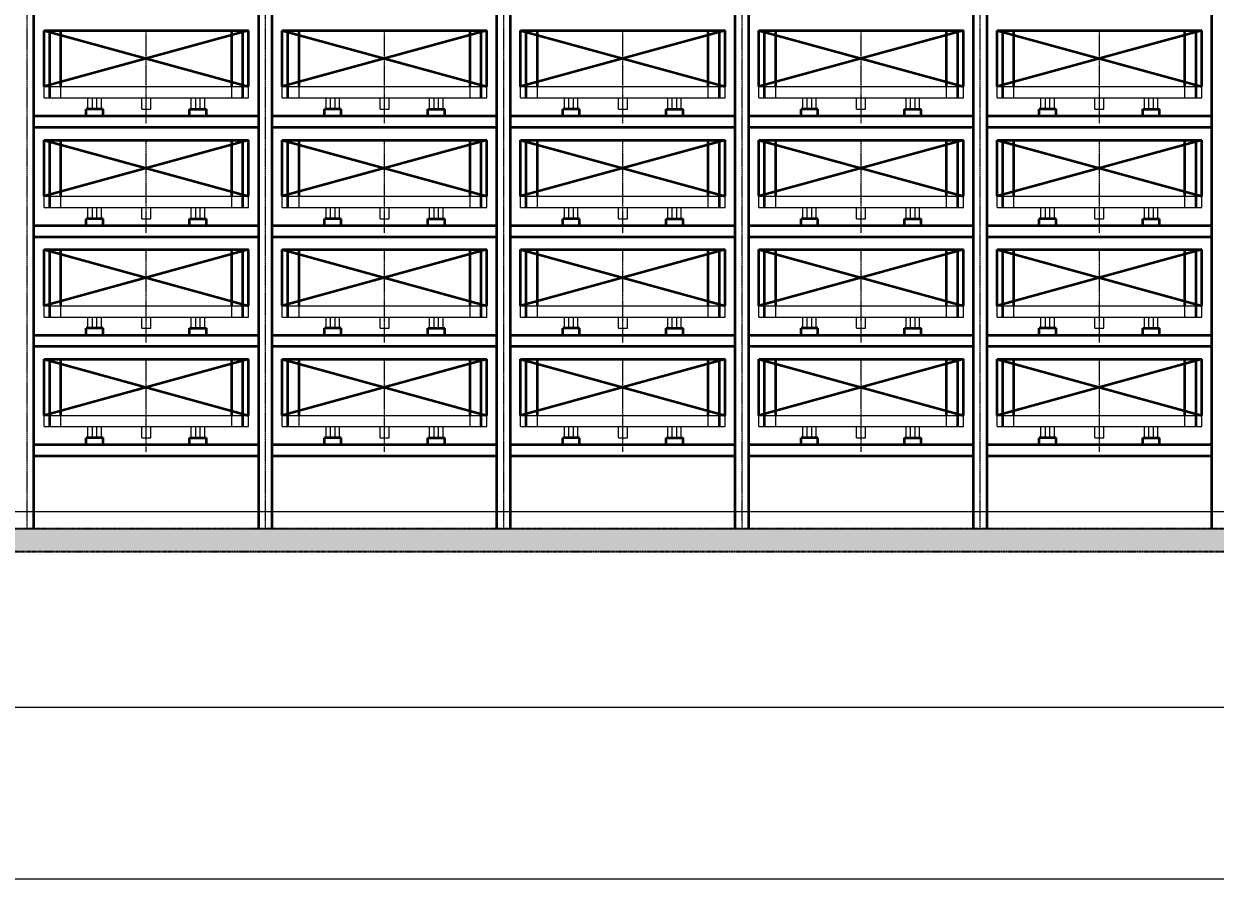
# Model space of a CAD drawing. Header units: millimetres. Extents: x -67280 to 67280, y -47520 to 47520.
# Drawn here: x 1152 to 11752, y 4323 to 12094 of the extents above; entities that cross this region are included whole.
import ezdxf

# ---------------------------------------------------------------- set-up
doc = ezdxf.new("R2010")
doc.units = ezdxf.units.MM
doc.linetypes.add('双点画线', pattern=[22, 12, -2, 2, -2, 2, -2])
doc.linetypes.add('点画线', pattern=[18, 12, -2, 2, -2])
doc.layers.get('0').update_dxf_attribs({"lineweight": 35})
for name, color, linetype, lineweight in [('7', 30, '双点画线', 18), ('ACADCAXA细实线层', 3, 'Continuous', 18), ('ACAD细实线', 2, 'Continuous', 18), ('EB0', 7, 'Continuous', 35), ('中心线层', 1, '点画线', 18), ('剖面线层', 6, 'Continuous', 18), ('尺寸线层', 4, 'Continuous', 18), ('细实线层', 3, 'Continuous', 18)]:
    doc.layers.add(name, color=color, linetype=linetype, lineweight=lineweight)
doc.styles.add('标准', font='', dxfattribs={"width": 0.667})
doc.styles.get('标准').set_extended_font_data('宋体')
doc.dimstyles.new('标准', dxfattribs={"dimscale": 160, "dimtxt": 2, "dimasz": 1, "dimexe": 1, "dimexo": 0, "dimgap": 1, "dimtad": 1, "dimdec": 1, "dimdsep": 46, "dimtxsty": '标准', "dimblk": '_CAXARROW', "dimcen": 0, "dimdle": 2, "dimaunit": 1, "dimadec": 0, "dimazin": 2, "dimtfac": 0.707107, "dimtdec": 3, "dimtmove": 0, "dimatfit": 3, "dimfxl": 0, "dimfrac": 2, "dimtolj": 1, "dimarcsym": 0})

# ---------------------------------------------------------------- blocks, each defined once
blk = doc.blocks.new('*X1422')
at = {"layer": '尺寸线层', "linetype": 'Continuous', "lineweight": 18}
for points in [[(-45548, 4483), (-45388, 4463), (-45388, 4503)], [(20352, 4483), (20192, 4463), (20192, 4503)]]:
    blk.add_hatch(color=0, dxfattribs=at).paths.add_polyline_path(points, flags=0)
at = {"layer": '尺寸线层', "color": 0}
for p, q in [((-45548, 7647), (-45548, 4323)), ((20352, 7647), (20352, 4323))]:
    blk.add_line(p, q, dxfattribs=at)
at = {"layer": '尺寸线层', "color": 0, "linetype": 'Continuous', "lineweight": 18}
blk.add_line((20352, 4483), (-45548, 4483), dxfattribs=at)
at = {"layer": '尺寸线层', "color": 0, "insert": (-12598, 4850), "char_height": 320, "width": 4468.48, "attachment_point": 5, "line_spacing_factor": 1.15057, "style": '标准'}
blk.add_mtext('\\T1.1;地轨总长=65900', dxfattribs=at)
blk = doc.blocks.new('_CAXARROW')
blk.add_hatch(color=0).paths.add_polyline_path([(0, 0), (-1, 0.125), (-1, -0.125)], flags=0)
blk = doc.blocks.new('*X1431')
at = {"layer": '尺寸线层', "linetype": 'Continuous', "lineweight": 18}
for points in [[(-43338, 6014), (-43178, 6034), (-43178, 5994)], [(18142, 6014), (17982, 6034), (17982, 5994)]]:
    blk.add_hatch(color=0, dxfattribs=at).paths.add_polyline_path(points, flags=0)
at = {"layer": '尺寸线层', "color": 0}
for p, q in [((-43338, 7600), (-43338, 5854)), ((18142, 7600), (18142, 5854))]:
    blk.add_line(p, q, dxfattribs=at)
at = {"layer": '尺寸线层', "color": 0, "linetype": 'Continuous', "lineweight": 18}
blk.add_line((-43338, 6014), (18142, 6014), dxfattribs=at)
at = {"layer": '尺寸线层', "color": 0, "insert": (-12598, 6334), "char_height": 320, "width": 4248.88, "attachment_point": 5, "line_spacing_factor": 1.15057, "style": '标准'}
blk.add_mtext('\\T1.1;2120x29=61480', dxfattribs=at)
blk = doc.blocks.new('*X1599')
at = {"layer": '剖面线层', "linetype": 'Continuous', "lineweight": 18}
h = blk.add_hatch(dxfattribs=at)
h.set_pattern_fill('AR-CONC', color=256, style=0)
h.set_pattern_definition([(50, (0, 0), (182.18467, -15.9391), [19.05, -209.55]), (355, (0, 0), (-35.2428, 191.05664), [15.24, -167.64]), (100.451, (15.18, -1.33), (146.9425, 175.1167), [16.19, -178.09]), (46.1842, (0, 50.8), (271.07904, -42.0423), [28.575, -314.325]), (96.6356, (22.6, 47.3), (237.4042, 247.4256), [24.285, -267.135]), (351.184, (0, 50.8), (237.4046, 247.4251), [22.86, -251.46]), (21, (25.4, 38.1), (151.61488, -102.26552), [19.05, -209.55]), (326, (25.4, 38.1), (61.80203, 184.18797), [15.24, -167.64]), (71.4514, (38.03, 29.58), (213.4165, 81.92286), [16.19, -178.09]), (37.5, (0, 0), (3.088603, 84.55504), [0, -165.608, 0, -170.18, 0, -168.275]), (7.5, (0, 0), (66.81966, 100.18057), [0, -97.028, 0, -161.798, 0, -64.135]), (-32.5, (-56.64, 0), (135.590595, -5.728744), [0, -63.5, 0, -198.12, 0, -262.89]), (-42.5, (-82.04, 0), (148.12918, 25.4265), [0, -82.55, 0, -131.572, 0, -186.69])])
h.paths.add_polyline_path([(-65900, -100), (-65900, -3), (-65900, 100), (0, 100), (0, -100)], flags=0)
at = {"layer": '7', "linetype": '双点画线', "lineweight": 25}
for p, q in [((0, 100), (-65900, 100)), ((-65900, -100), (0, -100))]:
    blk.add_line(p, q, dxfattribs=at)

msp = doc.modelspace()

# ---------------------------------------------------------------- linework, layer by layer
at = {"layer": 'ACADCAXA细实线层', "color": 2, "linetype": 'Continuous', "lineweight": 18}
for p, q in [((1332.031, 11534.786), (3152.031, 11534.786)), ((3452.031, 11534.786), (5272.031, 11534.786)), ((5572.031, 11534.786), (7392.031, 11534.786)), ((7692.031, 11534.786), (9512.031, 11534.786)), ((9812.031, 11534.786), (11632.031, 11534.786)), ((1332.031, 11434.786), (3152.031, 11434.786)), ((1722.031, 11334.786), (1722.031, 11434.786)), ((1802.031, 11334.786), (1802.031, 11434.786)), ((2202.031, 11334.786), (2202.031, 11434.786)), ((2282.031, 11334.786), (2282.031, 11434.786)), ((2682.031, 11334.786), (2682.031, 11434.786)), ((2762.031, 11334.786), (2762.031, 11434.786)), ((3452.031, 11434.786), (5272.031, 11434.786)), ((3842.031, 11334.786), (3842.031, 11434.786)), ((3922.031, 11334.786), (3922.031, 11434.786)), ((4322.031, 11334.786), (4322.031, 11434.786)), ((4402.031, 11334.786), (4402.031, 11434.786)), ((4802.031, 11334.786), (4802.031, 11434.786)), ((4882.031, 11334.786), (4882.031, 11434.786)), ((5572.031, 11434.786), (7392.031, 11434.786)), ((5962.031, 11334.786), (5962.031, 11434.786)), ((6042.031, 11334.786), (6042.031, 11434.786)), ((6442.031, 11334.786), (6442.031, 11434.786)), ((6522.031, 11334.786), (6522.031, 11434.786)), ((6922.031, 11334.786), (6922.031, 11434.786)), ((7002.031, 11334.786), (7002.031, 11434.786)), ((7692.031, 11434.786), (9512.031, 11434.786)), ((8082.031, 11334.786), (8082.031, 11434.786)), ((8162.031, 11334.786), (8162.031, 11434.786)), ((8562.031, 11334.786), (8562.031, 11434.786)), ((8642.031, 11334.786), (8642.031, 11434.786)), ((9042.031, 11334.786), (9042.031, 11434.786)), ((9122.031, 11334.786), (9122.031, 11434.786)), ((9812.031, 11434.786), (11632.031, 11434.786)), ((10202.031, 11334.786), (10202.031, 11434.786)), ((10282.031, 11334.786), (10282.031, 11434.786)), ((10682.031, 11334.786), (10682.031, 11434.786)), ((10762.031, 11334.786), (10762.031, 11434.786)), ((11162.031, 11334.786), (11162.031, 11434.786)), ((11242.031, 11334.786), (11242.031, 11434.786)), ((1722.031, 11334.786), (1802.031, 11334.786)), ((2202.031, 11334.786), (2282.031, 11334.786)), ((2682.031, 11334.786), (2762.031, 11334.786)), ((3842.031, 11334.786), (3922.031, 11334.786)), ((4322.031, 11334.786), (4402.031, 11334.786)), ((4802.031, 11334.786), (4882.031, 11334.786)), ((5962.031, 11334.786), (6042.031, 11334.786)), ((6442.031, 11334.786), (6522.031, 11334.786)), ((6922.031, 11334.786), (7002.031, 11334.786)), ((8082.031, 11334.786), (8162.031, 11334.786)), ((8562.031, 11334.786), (8642.031, 11334.786)), ((9042.031, 11334.786), (9122.031, 11334.786)), ((10202.031, 11334.786), (10282.031, 11334.786)), ((10682.031, 11334.786), (10762.031, 11334.786)), ((11162.031, 11334.786), (11242.031, 11334.786)), ((1332.031, 10559.786), (3152.031, 10559.786)), ((3452.031, 10559.786), (5272.031, 10559.786)), ((5572.031, 10559.786), (7392.031, 10559.786)), ((7692.031, 10559.786), (9512.031, 10559.786)), ((9812.031, 10559.786), (11632.031, 10559.786)), ((1332.031, 10459.786), (3152.031, 10459.786)), ((1722.031, 10359.786), (1722.031, 10459.786)), ((1802.031, 10359.786), (1802.031, 10459.786)), ((2202.031, 10359.786), (2202.031, 10459.786)), ((2282.031, 10359.786), (2282.031, 10459.786)), ((2682.031, 10359.786), (2682.031, 10459.786)), ((2762.031, 10359.786), (2762.031, 10459.786)), ((3452.031, 10459.786), (5272.031, 10459.786)), ((3842.031, 10359.786), (3842.031, 10459.786)), ((3922.031, 10359.786), (3922.031, 10459.786)), ((4322.031, 10359.786), (4322.031, 10459.786)), ((4402.031, 10359.786), (4402.031, 10459.786)), ((4802.031, 10359.786), (4802.031, 10459.786)), ((4882.031, 10359.786), (4882.031, 10459.786)), ((5572.031, 10459.786), (7392.031, 10459.786)), ((5962.031, 10359.786), (5962.031, 10459.786)), ((6042.031, 10359.786), (6042.031, 10459.786)), ((6442.031, 10359.786), (6442.031, 10459.786)), ((6522.031, 10359.786), (6522.031, 10459.786)), ((6922.031, 10359.786), (6922.031, 10459.786)), ((7002.031, 10359.786), (7002.031, 10459.786)), ((7692.031, 10459.786), (9512.031, 10459.786)), ((8082.031, 10359.786), (8082.031, 10459.786)), ((8162.031, 10359.786), (8162.031, 10459.786)), ((8562.031, 10359.786), (8562.031, 10459.786)), ((8642.031, 10359.786), (8642.031, 10459.786)), ((9042.031, 10359.786), (9042.031, 10459.786)), ((9122.031, 10359.786), (9122.031, 10459.786)), ((9812.031, 10459.786), (11632.031, 10459.786)), ((10202.031, 10359.786), (10202.031, 10459.786)), ((10282.031, 10359.786), (10282.031, 10459.786)), ((10682.031, 10359.786), (10682.031, 10459.786)), ((10762.031, 10359.786), (10762.031, 10459.786)), ((11162.031, 10359.786), (11162.031, 10459.786)), ((11242.031, 10359.786), (11242.031, 10459.786)), ((1722.031, 10359.786), (1802.031, 10359.786)), ((2202.031, 10359.786), (2282.031, 10359.786)), ((2682.031, 10359.786), (2762.031, 10359.786)), ((3842.031, 10359.786), (3922.031, 10359.786)), ((4322.031, 10359.786), (4402.031, 10359.786)), ((4802.031, 10359.786), (4882.031, 10359.786)), ((5962.031, 10359.786), (6042.031, 10359.786)), ((6442.031, 10359.786), (6522.031, 10359.786)), ((6922.031, 10359.786), (7002.031, 10359.786)), ((8082.031, 10359.786), (8162.031, 10359.786)), ((8562.031, 10359.786), (8642.031, 10359.786)), ((9042.031, 10359.786), (9122.031, 10359.786)), ((10202.031, 10359.786), (10282.031, 10359.786)), ((10682.031, 10359.786), (10762.031, 10359.786)), ((11162.031, 10359.786), (11242.031, 10359.786)), ((1332.031, 9584.786), (3152.031, 9584.786)), ((3452.031, 9584.786), (5272.031, 9584.786)), ((5572.031, 9584.786), (7392.031, 9584.786)), ((7692.031, 9584.786), (9512.031, 9584.786)), ((9812.031, 9584.786), (11632.031, 9584.786)), ((1332.031, 9484.786), (3152.031, 9484.786)), ((1722.031, 9384.786), (1722.031, 9484.786)), ((1802.031, 9384.786), (1802.031, 9484.786)), ((2202.031, 9384.786), (2202.031, 9484.786)), ((2282.031, 9384.786), (2282.031, 9484.786)), ((2682.031, 9384.786), (2682.031, 9484.786)), ((2762.031, 9384.786), (2762.031, 9484.786)), ((3452.031, 9484.786), (5272.031, 9484.786)), ((3842.031, 9384.786), (3842.031, 9484.786)), ((3922.031, 9384.786), (3922.031, 9484.786)), ((4322.031, 9384.786), (4322.031, 9484.786)), ((4402.031, 9384.786), (4402.031, 9484.786)), ((4802.031, 9384.786), (4802.031, 9484.786)), ((4882.031, 9384.786), (4882.031, 9484.786)), ((5572.031, 9484.786), (7392.031, 9484.786)), ((5962.031, 9384.786), (5962.031, 9484.786)), ((6042.031, 9384.786), (6042.031, 9484.786)), ((6442.031, 9384.786), (6442.031, 9484.786)), ((6522.031, 9384.786), (6522.031, 9484.786)), ((6922.031, 9384.786), (6922.031, 9484.786)), ((7002.031, 9384.786), (7002.031, 9484.786)), ((7692.031, 9484.786), (9512.031, 9484.786)), ((8082.031, 9384.786), (8082.031, 9484.786)), ((8162.031, 9384.786), (8162.031, 9484.786)), ((8562.031, 9384.786), (8562.031, 9484.786)), ((8642.031, 9384.786), (8642.031, 9484.786)), ((9042.031, 9384.786), (9042.031, 9484.786)), ((9122.031, 9384.786), (9122.031, 9484.786)), ((9812.031, 9484.786), (11632.031, 9484.786)), ((10202.031, 9384.786), (10202.031, 9484.786)), ((10282.031, 9384.786), (10282.031, 9484.786)), ((10682.031, 9384.786), (10682.031, 9484.786)), ((10762.031, 9384.786), (10762.031, 9484.786)), ((11162.031, 9384.786), (11162.031, 9484.786)), ((11242.031, 9384.786), (11242.031, 9484.786)), ((1722.031, 9384.786), (1802.031, 9384.786)), ((2202.031, 9384.786), (2282.031, 9384.786)), ((2682.031, 9384.786), (2762.031, 9384.786)), ((3842.031, 9384.786), (3922.031, 9384.786)), ((4322.031, 9384.786), (4402.031, 9384.786)), ((4802.031, 9384.786), (4882.031, 9384.786)), ((5962.031, 9384.786), (6042.031, 9384.786)), ((6442.031, 9384.786), (6522.031, 9384.786)), ((6922.031, 9384.786), (7002.031, 9384.786)), ((8082.031, 9384.786), (8162.031, 9384.786)), ((8562.031, 9384.786), (8642.031, 9384.786)), ((9042.031, 9384.786), (9122.031, 9384.786)), ((10202.031, 9384.786), (10282.031, 9384.786)), ((10682.031, 9384.786), (10762.031, 9384.786)), ((11162.031, 9384.786), (11242.031, 9384.786)), ((1332.031, 8609.786), (3152.031, 8609.786)), ((3452.031, 8609.786), (5272.031, 8609.786)), ((5572.031, 8609.786), (7392.031, 8609.786)), ((7692.031, 8609.786), (9512.031, 8609.786)), ((9812.031, 8609.786), (11632.031, 8609.786)), ((1332.031, 8509.786), (3152.031, 8509.786)), ((1722.031, 8409.786), (1722.031, 8509.786)), ((1802.031, 8409.786), (1802.031, 8509.786)), ((2202.031, 8409.786), (2202.031, 8509.786)), ((2282.031, 8409.786), (2282.031, 8509.786)), ((2682.031, 8409.786), (2682.031, 8509.786)), ((2762.031, 8409.786), (2762.031, 8509.786)), ((3452.031, 8509.786), (5272.031, 8509.786)), ((3842.031, 8409.786), (3842.031, 8509.786)), ((3922.031, 8409.786), (3922.031, 8509.786)), ((4322.031, 8409.786), (4322.031, 8509.786)), ((4402.031, 8409.786), (4402.031, 8509.786)), ((4802.031, 8409.786), (4802.031, 8509.786)), ((4882.031, 8409.786), (4882.031, 8509.786)), ((5572.031, 8509.786), (7392.031, 8509.786)), ((5962.031, 8409.786), (5962.031, 8509.786)), ((6042.031, 8409.786), (6042.031, 8509.786)), ((6442.031, 8409.786), (6442.031, 8509.786)), ((6522.031, 8409.786), (6522.031, 8509.786)), ((6922.031, 8409.786), (6922.031, 8509.786)), ((7002.031, 8409.786), (7002.031, 8509.786)), ((7692.031, 8509.786), (9512.031, 8509.786)), ((8082.031, 8409.786), (8082.031, 8509.786)), ((8162.031, 8409.786), (8162.031, 8509.786)), ((8562.031, 8409.786), (8562.031, 8509.786)), ((8642.031, 8409.786), (8642.031, 8509.786)), ((9042.031, 8409.786), (9042.031, 8509.786)), ((9122.031, 8409.786), (9122.031, 8509.786)), ((9812.031, 8509.786), (11632.031, 8509.786)), ((10202.031, 8409.786), (10202.031, 8509.786)), ((10282.031, 8409.786), (10282.031, 8509.786)), ((10682.031, 8409.786), (10682.031, 8509.786)), ((10762.031, 8409.786), (10762.031, 8509.786)), ((11162.031, 8409.786), (11162.031, 8509.786)), ((11242.031, 8409.786), (11242.031, 8509.786)), ((1722.031, 8409.786), (1802.031, 8409.786)), ((2202.031, 8409.786), (2282.031, 8409.786)), ((2682.031, 8409.786), (2762.031, 8409.786)), ((3842.031, 8409.786), (3922.031, 8409.786)), ((4322.031, 8409.786), (4402.031, 8409.786)), ((4802.031, 8409.786), (4882.031, 8409.786)), ((5962.031, 8409.786), (6042.031, 8409.786)), ((6442.031, 8409.786), (6522.031, 8409.786)), ((6922.031, 8409.786), (7002.031, 8409.786)), ((8082.031, 8409.786), (8162.031, 8409.786)), ((8562.031, 8409.786), (8642.031, 8409.786)), ((9042.031, 8409.786), (9122.031, 8409.786)), ((10202.031, 8409.786), (10282.031, 8409.786)), ((10682.031, 8409.786), (10762.031, 8409.786)), ((11162.031, 8409.786), (11242.031, 8409.786))]:
    msp.add_line(p, q, dxfattribs=at)
at = {"layer": 'EB0'}
for p, q in [((1242.031, 7599.786), (1242.031, 18849.786)), ((3242.031, 7599.786), (3242.031, 18849.786)), ((3362.031, 7599.786), (3362.031, 18849.786)), ((5362.031, 7599.786), (5362.031, 18849.786)), ((5482.031, 7599.786), (5482.031, 18849.786)), ((7482.031, 7599.786), (7482.031, 18849.786)), ((7602.031, 7599.786), (7602.031, 18849.786)), ((9602.031, 7599.786), (9602.031, 18849.786)), ((9722.031, 7599.786), (9722.031, 18849.786)), ((11722.031, 7599.786), (11722.031, 18849.786)), ((1242.031, 11274.786), (3242.031, 11274.786)), ((1482.031, 11274.786), (3242.031, 11274.786)), ((1707.031, 11274.786), (1707.031, 11334.786)), ((1857.031, 11334.786), (1707.031, 11334.786)), ((1857.031, 11274.786), (1857.031, 11334.786)), ((2627.031, 11334.786), (2777.031, 11334.786)), ((2627.031, 11274.786), (2627.031, 11334.786)), ((2777.031, 11274.786), (2777.031, 11334.786)), ((3362.031, 11274.786), (5362.031, 11274.786)), ((3602.031, 11274.786), (5362.031, 11274.786)), ((3827.031, 11274.786), (3827.031, 11334.786)), ((3977.031, 11334.786), (3827.031, 11334.786)), ((3977.031, 11274.786), (3977.031, 11334.786)), ((4747.031, 11334.786), (4897.031, 11334.786)), ((4747.031, 11274.786), (4747.031, 11334.786)), ((4897.031, 11274.786), (4897.031, 11334.786)), ((5482.031, 11274.786), (7482.031, 11274.786)), ((5722.031, 11274.786), (7482.031, 11274.786)), ((5947.031, 11274.786), (5947.031, 11334.786)), ((6097.031, 11334.786), (5947.031, 11334.786)), ((6097.031, 11274.786), (6097.031, 11334.786)), ((6867.031, 11334.786), (7017.031, 11334.786)), ((6867.031, 11274.786), (6867.031, 11334.786)), ((7017.031, 11274.786), (7017.031, 11334.786)), ((7602.031, 11274.786), (9602.031, 11274.786)), ((7842.031, 11274.786), (9602.031, 11274.786)), ((8067.031, 11274.786), (8067.031, 11334.786)), ((8217.031, 11334.786), (8067.031, 11334.786)), ((8217.031, 11274.786), (8217.031, 11334.786)), ((8987.031, 11334.786), (9137.031, 11334.786)), ((8987.031, 11274.786), (8987.031, 11334.786)), ((9137.031, 11274.786), (9137.031, 11334.786)), ((9722.031, 11274.786), (11722.031, 11274.786)), ((9962.031, 11274.786), (11722.031, 11274.786)), ((10187.031, 11274.786), (10187.031, 11334.786)), ((10337.031, 11334.786), (10187.031, 11334.786)), ((10337.031, 11274.786), (10337.031, 11334.786)), ((11107.031, 11334.786), (11257.031, 11334.786)), ((11107.031, 11274.786), (11107.031, 11334.786)), ((11257.031, 11274.786), (11257.031, 11334.786)), ((1242.031, 11174.786), (3242.031, 11174.786)), ((1482.031, 11174.786), (3242.031, 11174.786)), ((3362.031, 11174.786), (5362.031, 11174.786)), ((3602.031, 11174.786), (5362.031, 11174.786)), ((5482.031, 11174.786), (7482.031, 11174.786)), ((5722.031, 11174.786), (7482.031, 11174.786)), ((7602.031, 11174.786), (9602.031, 11174.786)), ((7842.031, 11174.786), (9602.031, 11174.786)), ((9722.031, 11174.786), (11722.031, 11174.786)), ((9962.031, 11174.786), (11722.031, 11174.786)), ((1242.031, 10299.786), (3242.031, 10299.786)), ((1482.031, 10299.786), (3242.031, 10299.786)), ((1707.031, 10299.786), (1707.031, 10359.786)), ((1857.031, 10359.786), (1707.031, 10359.786)), ((1857.031, 10299.786), (1857.031, 10359.786)), ((2627.031, 10359.786), (2777.031, 10359.786)), ((2627.031, 10299.786), (2627.031, 10359.786)), ((2777.031, 10299.786), (2777.031, 10359.786)), ((3362.031, 10299.786), (5362.031, 10299.786)), ((3602.031, 10299.786), (5362.031, 10299.786)), ((3827.031, 10299.786), (3827.031, 10359.786)), ((3977.031, 10359.786), (3827.031, 10359.786)), ((3977.031, 10299.786), (3977.031, 10359.786)), ((4747.031, 10359.786), (4897.031, 10359.786)), ((4747.031, 10299.786), (4747.031, 10359.786)), ((4897.031, 10299.786), (4897.031, 10359.786)), ((5482.031, 10299.786), (7482.031, 10299.786)), ((5722.031, 10299.786), (7482.031, 10299.786)), ((5947.031, 10299.786), (5947.031, 10359.786)), ((6097.031, 10359.786), (5947.031, 10359.786)), ((6097.031, 10299.786), (6097.031, 10359.786)), ((6867.031, 10359.786), (7017.031, 10359.786)), ((6867.031, 10299.786), (6867.031, 10359.786)), ((7017.031, 10299.786), (7017.031, 10359.786)), ((7602.031, 10299.786), (9602.031, 10299.786)), ((7842.031, 10299.786), (9602.031, 10299.786)), ((8067.031, 10299.786), (8067.031, 10359.786)), ((8217.031, 10359.786), (8067.031, 10359.786)), ((8217.031, 10299.786), (8217.031, 10359.786)), ((8987.031, 10359.786), (9137.031, 10359.786)), ((8987.031, 10299.786), (8987.031, 10359.786)), ((9137.031, 10299.786), (9137.031, 10359.786)), ((9722.031, 10299.786), (11722.031, 10299.786)), ((9962.031, 10299.786), (11722.031, 10299.786)), ((10187.031, 10299.786), (10187.031, 10359.786)), ((10337.031, 10359.786), (10187.031, 10359.786)), ((10337.031, 10299.786), (10337.031, 10359.786)), ((11107.031, 10359.786), (11257.031, 10359.786)), ((11107.031, 10299.786), (11107.031, 10359.786)), ((11257.031, 10299.786), (11257.031, 10359.786)), ((1242.031, 10199.786), (3242.031, 10199.786)), ((1482.031, 10199.786), (3242.031, 10199.786)), ((3362.031, 10199.786), (5362.031, 10199.786)), ((3602.031, 10199.786), (5362.031, 10199.786)), ((5482.031, 10199.786), (7482.031, 10199.786)), ((5722.031, 10199.786), (7482.031, 10199.786)), ((7602.031, 10199.786), (9602.031, 10199.786)), ((7842.031, 10199.786), (9602.031, 10199.786)), ((9722.031, 10199.786), (11722.031, 10199.786)), ((9962.031, 10199.786), (11722.031, 10199.786)), ((1707.031, 9324.786), (1707.031, 9384.786)), ((1857.031, 9384.786), (1707.031, 9384.786)), ((1857.031, 9324.786), (1857.031, 9384.786)), ((2627.031, 9384.786), (2777.031, 9384.786)), ((2627.031, 9324.786), (2627.031, 9384.786)), ((2777.031, 9324.786), (2777.031, 9384.786)), ((3827.031, 9324.786), (3827.031, 9384.786)), ((3977.031, 9384.786), (3827.031, 9384.786)), ((3977.031, 9324.786), (3977.031, 9384.786)), ((4747.031, 9384.786), (4897.031, 9384.786)), ((4747.031, 9324.786), (4747.031, 9384.786)), ((4897.031, 9324.786), (4897.031, 9384.786)), ((5947.031, 9324.786), (5947.031, 9384.786)), ((6097.031, 9384.786), (5947.031, 9384.786)), ((6097.031, 9324.786), (6097.031, 9384.786)), ((6867.031, 9384.786), (7017.031, 9384.786)), ((6867.031, 9324.786), (6867.031, 9384.786)), ((7017.031, 9324.786), (7017.031, 9384.786)), ((8067.031, 9324.786), (8067.031, 9384.786)), ((8217.031, 9384.786), (8067.031, 9384.786)), ((8217.031, 9324.786), (8217.031, 9384.786)), ((8987.031, 9384.786), (9137.031, 9384.786)), ((8987.031, 9324.786), (8987.031, 9384.786)), ((9137.031, 9324.786), (9137.031, 9384.786)), ((10187.031, 9324.786), (10187.031, 9384.786)), ((10337.031, 9384.786), (10187.031, 9384.786)), ((10337.031, 9324.786), (10337.031, 9384.786)), ((11107.031, 9384.786), (11257.031, 9384.786)), ((11107.031, 9324.786), (11107.031, 9384.786)), ((11257.031, 9324.786), (11257.031, 9384.786)), ((1242.031, 9324.786), (3242.031, 9324.786)), ((1242.031, 9224.786), (3242.031, 9224.786)), ((1482.031, 9324.786), (3242.031, 9324.786)), ((1482.031, 9224.786), (3242.031, 9224.786)), ((3362.031, 9324.786), (5362.031, 9324.786)), ((3362.031, 9224.786), (5362.031, 9224.786)), ((3602.031, 9324.786), (5362.031, 9324.786)), ((3602.031, 9224.786), (5362.031, 9224.786)), ((5482.031, 9324.786), (7482.031, 9324.786)), ((5482.031, 9224.786), (7482.031, 9224.786)), ((5722.031, 9324.786), (7482.031, 9324.786)), ((5722.031, 9224.786), (7482.031, 9224.786)), ((7602.031, 9324.786), (9602.031, 9324.786)), ((7602.031, 9224.786), (9602.031, 9224.786)), ((7842.031, 9324.786), (9602.031, 9324.786)), ((7842.031, 9224.786), (9602.031, 9224.786)), ((9722.031, 9324.786), (11722.031, 9324.786)), ((9722.031, 9224.786), (11722.031, 9224.786)), ((9962.031, 9324.786), (11722.031, 9324.786)), ((9962.031, 9224.786), (11722.031, 9224.786)), ((1707.031, 8349.786), (1707.031, 8409.786)), ((1857.031, 8409.786), (1707.031, 8409.786)), ((1857.031, 8349.786), (1857.031, 8409.786)), ((2627.031, 8409.786), (2777.031, 8409.786)), ((2627.031, 8349.786), (2627.031, 8409.786)), ((2777.031, 8349.786), (2777.031, 8409.786)), ((3827.031, 8349.786), (3827.031, 8409.786)), ((3977.031, 8409.786), (3827.031, 8409.786)), ((3977.031, 8349.786), (3977.031, 8409.786)), ((4747.031, 8409.786), (4897.031, 8409.786)), ((4747.031, 8349.786), (4747.031, 8409.786)), ((4897.031, 8349.786), (4897.031, 8409.786)), ((5947.031, 8349.786), (5947.031, 8409.786)), ((6097.031, 8409.786), (5947.031, 8409.786)), ((6097.031, 8349.786), (6097.031, 8409.786)), ((6867.031, 8409.786), (7017.031, 8409.786)), ((6867.031, 8349.786), (6867.031, 8409.786)), ((7017.031, 8349.786), (7017.031, 8409.786)), ((8067.031, 8349.786), (8067.031, 8409.786)), ((8217.031, 8409.786), (8067.031, 8409.786)), ((8217.031, 8349.786), (8217.031, 8409.786)), ((8987.031, 8409.786), (9137.031, 8409.786)), ((8987.031, 8349.786), (8987.031, 8409.786)), ((9137.031, 8349.786), (9137.031, 8409.786)), ((10187.031, 8349.786), (10187.031, 8409.786)), ((10337.031, 8409.786), (10187.031, 8409.786)), ((10337.031, 8349.786), (10337.031, 8409.786)), ((11107.031, 8409.786), (11257.031, 8409.786)), ((11107.031, 8349.786), (11107.031, 8409.786)), ((11257.031, 8349.786), (11257.031, 8409.786)), ((1242.031, 8349.786), (3242.031, 8349.786)), ((1482.031, 8349.786), (3242.031, 8349.786)), ((3362.031, 8349.786), (5362.031, 8349.786)), ((3602.031, 8349.786), (5362.031, 8349.786)), ((5482.031, 8349.786), (7482.031, 8349.786)), ((5722.031, 8349.786), (7482.031, 8349.786)), ((7602.031, 8349.786), (9602.031, 8349.786)), ((7842.031, 8349.786), (9602.031, 8349.786)), ((9722.031, 8349.786), (11722.031, 8349.786)), ((9962.031, 8349.786), (11722.031, 8349.786)), ((1242.031, 8249.786), (3242.031, 8249.786)), ((1482.031, 8249.786), (3242.031, 8249.786)), ((3362.031, 8249.786), (5362.031, 8249.786)), ((3602.031, 8249.786), (5362.031, 8249.786)), ((5482.031, 8249.786), (7482.031, 8249.786)), ((5722.031, 8249.786), (7482.031, 8249.786)), ((7602.031, 8249.786), (9602.031, 8249.786)), ((7842.031, 8249.786), (9602.031, 8249.786)), ((9722.031, 8249.786), (11722.031, 8249.786)), ((9962.031, 8249.786), (11722.031, 8249.786))]:
    msp.add_line(p, q, dxfattribs=at)
at = {"layer": 'EB0', "color": 2}
for p, q in [((1332.031, 12034.786), (3152.031, 12034.786)), ((3152.031, 12034.786), (1332.031, 11534.786)), ((1332.031, 12034.786), (3152.031, 11534.786)), ((1332.031, 11534.786), (1332.031, 12034.786)), ((3152.031, 11534.786), (3152.031, 12034.786)), ((3452.031, 12034.786), (5272.031, 12034.786)), ((5272.031, 12034.786), (3452.031, 11534.786)), ((3452.031, 12034.786), (5272.031, 11534.786)), ((3452.031, 11534.786), (3452.031, 12034.786)), ((5272.031, 11534.786), (5272.031, 12034.786)), ((5572.031, 12034.786), (7392.031, 12034.786)), ((7392.031, 12034.786), (5572.031, 11534.786)), ((5572.031, 12034.786), (7392.031, 11534.786)), ((5572.031, 11534.786), (5572.031, 12034.786)), ((7392.031, 11534.786), (7392.031, 12034.786)), ((7692.031, 12034.786), (9512.031, 12034.786)), ((9512.031, 12034.786), (7692.031, 11534.786)), ((7692.031, 12034.786), (9512.031, 11534.786)), ((7692.031, 11534.786), (7692.031, 12034.786)), ((9512.031, 11534.786), (9512.031, 12034.786)), ((9812.031, 12034.786), (11632.031, 12034.786)), ((11632.031, 12034.786), (9812.031, 11534.786)), ((9812.031, 12034.786), (11632.031, 11534.786)), ((9812.031, 11534.786), (9812.031, 12034.786)), ((11632.031, 11534.786), (11632.031, 12034.786)), ((1332.031, 11059.786), (3152.031, 11059.786)), ((3152.031, 11059.786), (1332.031, 10559.786)), ((1332.031, 11059.786), (3152.031, 10559.786)), ((1332.031, 10559.786), (1332.031, 11059.786)), ((3152.031, 10559.786), (3152.031, 11059.786)), ((3452.031, 11059.786), (5272.031, 11059.786)), ((5272.031, 11059.786), (3452.031, 10559.786)), ((3452.031, 11059.786), (5272.031, 10559.786)), ((3452.031, 10559.786), (3452.031, 11059.786)), ((5272.031, 10559.786), (5272.031, 11059.786)), ((5572.031, 11059.786), (7392.031, 11059.786)), ((7392.031, 11059.786), (5572.031, 10559.786)), ((5572.031, 11059.786), (7392.031, 10559.786)), ((5572.031, 10559.786), (5572.031, 11059.786)), ((7392.031, 10559.786), (7392.031, 11059.786)), ((7692.031, 11059.786), (9512.031, 11059.786)), ((9512.031, 11059.786), (7692.031, 10559.786)), ((7692.031, 11059.786), (9512.031, 10559.786)), ((7692.031, 10559.786), (7692.031, 11059.786)), ((9512.031, 10559.786), (9512.031, 11059.786)), ((9812.031, 11059.786), (11632.031, 11059.786)), ((11632.031, 11059.786), (9812.031, 10559.786)), ((9812.031, 11059.786), (11632.031, 10559.786)), ((9812.031, 10559.786), (9812.031, 11059.786)), ((11632.031, 10559.786), (11632.031, 11059.786)), ((1332.031, 10084.786), (3152.031, 10084.786)), ((3152.031, 10084.786), (1332.031, 9584.786)), ((1332.031, 10084.786), (3152.031, 9584.786)), ((1332.031, 9584.786), (1332.031, 10084.786)), ((3152.031, 9584.786), (3152.031, 10084.786)), ((3452.031, 10084.786), (5272.031, 10084.786)), ((5272.031, 10084.786), (3452.031, 9584.786)), ((3452.031, 10084.786), (5272.031, 9584.786)), ((3452.031, 9584.786), (3452.031, 10084.786)), ((5272.031, 9584.786), (5272.031, 10084.786)), ((5572.031, 10084.786), (7392.031, 10084.786)), ((7392.031, 10084.786), (5572.031, 9584.786)), ((5572.031, 10084.786), (7392.031, 9584.786)), ((5572.031, 9584.786), (5572.031, 10084.786)), ((7392.031, 9584.786), (7392.031, 10084.786)), ((7692.031, 10084.786), (9512.031, 10084.786)), ((9512.031, 10084.786), (7692.031, 9584.786)), ((7692.031, 10084.786), (9512.031, 9584.786)), ((7692.031, 9584.786), (7692.031, 10084.786)), ((9512.031, 9584.786), (9512.031, 10084.786)), ((9812.031, 10084.786), (11632.031, 10084.786)), ((11632.031, 10084.786), (9812.031, 9584.786)), ((9812.031, 10084.786), (11632.031, 9584.786)), ((9812.031, 9584.786), (9812.031, 10084.786)), ((11632.031, 9584.786), (11632.031, 10084.786)), ((1332.031, 9109.786), (3152.031, 9109.786)), ((3152.031, 9109.786), (1332.031, 8609.786)), ((1332.031, 9109.786), (3152.031, 8609.786)), ((1332.031, 8609.786), (1332.031, 9109.786)), ((3152.031, 8609.786), (3152.031, 9109.786)), ((3452.031, 9109.786), (5272.031, 9109.786)), ((5272.031, 9109.786), (3452.031, 8609.786)), ((3452.031, 9109.786), (5272.031, 8609.786)), ((3452.031, 8609.786), (3452.031, 9109.786)), ((5272.031, 8609.786), (5272.031, 9109.786)), ((5572.031, 9109.786), (7392.031, 9109.786)), ((7392.031, 9109.786), (5572.031, 8609.786)), ((5572.031, 9109.786), (7392.031, 8609.786)), ((5572.031, 8609.786), (5572.031, 9109.786)), ((7392.031, 8609.786), (7392.031, 9109.786)), ((7692.031, 9109.786), (9512.031, 9109.786)), ((9512.031, 9109.786), (7692.031, 8609.786)), ((7692.031, 9109.786), (9512.031, 8609.786)), ((7692.031, 8609.786), (7692.031, 9109.786)), ((9512.031, 8609.786), (9512.031, 9109.786)), ((9812.031, 9109.786), (11632.031, 9109.786)), ((11632.031, 9109.786), (9812.031, 8609.786)), ((9812.031, 9109.786), (11632.031, 8609.786)), ((9812.031, 8609.786), (9812.031, 9109.786)), ((11632.031, 8609.786), (11632.031, 9109.786))]:
    msp.add_line(p, q, dxfattribs=at)
at = {"layer": 'EB0', "color": 4}
for p, q in [((1382.031, 11534.786), (1382.031, 12034.786)), ((3102.031, 11534.786), (3102.031, 12034.786)), ((3502.031, 11534.786), (3502.031, 12034.786)), ((5222.031, 11534.786), (5222.031, 12034.786)), ((5622.031, 11534.786), (5622.031, 12034.786)), ((7342.031, 11534.786), (7342.031, 12034.786)), ((7742.031, 11534.786), (7742.031, 12034.786)), ((9462.031, 11534.786), (9462.031, 12034.786)), ((9862.031, 11534.786), (9862.031, 12034.786)), ((11582.031, 11534.786), (11582.031, 12034.786)), ((1382.031, 11434.786), (1382.031, 11534.786)), ((3102.031, 11434.786), (3102.031, 11534.786)), ((3502.031, 11434.786), (3502.031, 11534.786)), ((5222.031, 11434.786), (5222.031, 11534.786)), ((5622.031, 11434.786), (5622.031, 11534.786)), ((7342.031, 11434.786), (7342.031, 11534.786)), ((7742.031, 11434.786), (7742.031, 11534.786)), ((9462.031, 11434.786), (9462.031, 11534.786)), ((9862.031, 11434.786), (9862.031, 11534.786)), ((11582.031, 11434.786), (11582.031, 11534.786)), ((1382.031, 10559.786), (1382.031, 11059.786)), ((3102.031, 10559.786), (3102.031, 11059.786)), ((3502.031, 10559.786), (3502.031, 11059.786)), ((5222.031, 10559.786), (5222.031, 11059.786)), ((5622.031, 10559.786), (5622.031, 11059.786)), ((7342.031, 10559.786), (7342.031, 11059.786)), ((7742.031, 10559.786), (7742.031, 11059.786)), ((9462.031, 10559.786), (9462.031, 11059.786)), ((9862.031, 10559.786), (9862.031, 11059.786)), ((11582.031, 10559.786), (11582.031, 11059.786)), ((1382.031, 10459.786), (1382.031, 10559.786)), ((3102.031, 10459.786), (3102.031, 10559.786)), ((3502.031, 10459.786), (3502.031, 10559.786)), ((5222.031, 10459.786), (5222.031, 10559.786)), ((5622.031, 10459.786), (5622.031, 10559.786)), ((7342.031, 10459.786), (7342.031, 10559.786)), ((7742.031, 10459.786), (7742.031, 10559.786)), ((9462.031, 10459.786), (9462.031, 10559.786)), ((9862.031, 10459.786), (9862.031, 10559.786)), ((11582.031, 10459.786), (11582.031, 10559.786)), ((1382.031, 9584.786), (1382.031, 10084.786)), ((3102.031, 9584.786), (3102.031, 10084.786)), ((3502.031, 9584.786), (3502.031, 10084.786)), ((5222.031, 9584.786), (5222.031, 10084.786)), ((5622.031, 9584.786), (5622.031, 10084.786)), ((7342.031, 9584.786), (7342.031, 10084.786)), ((7742.031, 9584.786), (7742.031, 10084.786)), ((9462.031, 9584.786), (9462.031, 10084.786)), ((9862.031, 9584.786), (9862.031, 10084.786)), ((11582.031, 9584.786), (11582.031, 10084.786)), ((1382.031, 9484.786), (1382.031, 9584.786)), ((3102.031, 9484.786), (3102.031, 9584.786)), ((3502.031, 9484.786), (3502.031, 9584.786)), ((5222.031, 9484.786), (5222.031, 9584.786)), ((5622.031, 9484.786), (5622.031, 9584.786)), ((7342.031, 9484.786), (7342.031, 9584.786)), ((7742.031, 9484.786), (7742.031, 9584.786)), ((9462.031, 9484.786), (9462.031, 9584.786)), ((9862.031, 9484.786), (9862.031, 9584.786)), ((11582.031, 9484.786), (11582.031, 9584.786)), ((1382.031, 8609.786), (1382.031, 9109.786)), ((3102.031, 8609.786), (3102.031, 9109.786)), ((3502.031, 8609.786), (3502.031, 9109.786)), ((5222.031, 8609.786), (5222.031, 9109.786)), ((5622.031, 8609.786), (5622.031, 9109.786)), ((7342.031, 8609.786), (7342.031, 9109.786)), ((7742.031, 8609.786), (7742.031, 9109.786)), ((9462.031, 8609.786), (9462.031, 9109.786)), ((9862.031, 8609.786), (9862.031, 9109.786)), ((11582.031, 8609.786), (11582.031, 9109.786)), ((1382.031, 8509.786), (1382.031, 8609.786)), ((3102.031, 8509.786), (3102.031, 8609.786)), ((3502.031, 8509.786), (3502.031, 8609.786)), ((5222.031, 8509.786), (5222.031, 8609.786)), ((5622.031, 8509.786), (5622.031, 8609.786)), ((7342.031, 8509.786), (7342.031, 8609.786)), ((7742.031, 8509.786), (7742.031, 8609.786)), ((9462.031, 8509.786), (9462.031, 8609.786)), ((9862.031, 8509.786), (9862.031, 8609.786)), ((11582.031, 8509.786), (11582.031, 8609.786))]:
    msp.add_line(p, q, dxfattribs=at)
at = {"layer": 'EB0', "color": 5}
for p, q in [((1482.031, 11534.786), (1482.031, 12034.786)), ((3002.031, 11534.786), (3002.031, 12034.786)), ((3602.031, 11534.786), (3602.031, 12034.786)), ((5122.031, 11534.786), (5122.031, 12034.786)), ((5722.031, 11534.786), (5722.031, 12034.786)), ((7242.031, 11534.786), (7242.031, 12034.786)), ((7842.031, 11534.786), (7842.031, 12034.786)), ((9362.031, 11534.786), (9362.031, 12034.786)), ((9962.031, 11534.786), (9962.031, 12034.786)), ((11482.031, 11534.786), (11482.031, 12034.786)), ((1482.031, 10559.786), (1482.031, 11059.786)), ((3002.031, 10559.786), (3002.031, 11059.786)), ((3602.031, 10559.786), (3602.031, 11059.786)), ((5122.031, 10559.786), (5122.031, 11059.786)), ((5722.031, 10559.786), (5722.031, 11059.786)), ((7242.031, 10559.786), (7242.031, 11059.786)), ((7842.031, 10559.786), (7842.031, 11059.786)), ((9362.031, 10559.786), (9362.031, 11059.786)), ((9962.031, 10559.786), (9962.031, 11059.786)), ((11482.031, 10559.786), (11482.031, 11059.786)), ((1482.031, 9584.786), (1482.031, 10084.786)), ((3002.031, 9584.786), (3002.031, 10084.786)), ((3602.031, 9584.786), (3602.031, 10084.786)), ((5122.031, 9584.786), (5122.031, 10084.786)), ((5722.031, 9584.786), (5722.031, 10084.786)), ((7242.031, 9584.786), (7242.031, 10084.786)), ((7842.031, 9584.786), (7842.031, 10084.786)), ((9362.031, 9584.786), (9362.031, 10084.786)), ((9962.031, 9584.786), (9962.031, 10084.786)), ((11482.031, 9584.786), (11482.031, 10084.786)), ((1482.031, 8609.786), (1482.031, 9109.786)), ((3002.031, 8609.786), (3002.031, 9109.786)), ((3602.031, 8609.786), (3602.031, 9109.786)), ((5122.031, 8609.786), (5122.031, 9109.786)), ((5722.031, 8609.786), (5722.031, 9109.786)), ((7242.031, 8609.786), (7242.031, 9109.786)), ((7842.031, 8609.786), (7842.031, 9109.786)), ((9362.031, 8609.786), (9362.031, 9109.786)), ((9962.031, 8609.786), (9962.031, 9109.786)), ((11482.031, 8609.786), (11482.031, 9109.786))]:
    msp.add_line(p, q, dxfattribs=at)
at = {"layer": '中心线层'}
for p, q in [((1182.031, 7596.786), (1182.031, 18852.786)), ((3302.031, 7596.786), (3302.031, 18852.786)), ((5422.031, 7596.786), (5422.031, 18852.786)), ((7542.031, 7596.786), (7542.031, 18852.786)), ((9662.031, 7596.786), (9662.031, 18852.786)), ((2242.031, 11209.422), (2242.031, 12037.786)), ((4362.031, 11209.422), (4362.031, 12037.786)), ((6482.031, 11209.422), (6482.031, 12037.786)), ((8602.031, 11209.422), (8602.031, 12037.786)), ((10722.031, 11209.422), (10722.031, 12037.786)), ((2242.031, 10234.422), (2242.031, 11062.786)), ((4362.031, 10234.422), (4362.031, 11062.786)), ((6482.031, 10234.422), (6482.031, 11062.786)), ((8602.031, 10234.422), (8602.031, 11062.786)), ((10722.031, 10234.422), (10722.031, 11062.786)), ((2242.031, 9259.422), (2242.031, 10087.786)), ((4362.031, 9259.422), (4362.031, 10087.786)), ((6482.031, 9259.422), (6482.031, 10087.786)), ((8602.031, 9259.422), (8602.031, 10087.786)), ((10722.031, 9259.422), (10722.031, 10087.786)), ((2242.031, 8284.422), (2242.031, 9112.786)), ((4362.031, 8284.422), (4362.031, 9112.786)), ((6482.031, 8284.422), (6482.031, 9112.786)), ((8602.031, 8284.422), (8602.031, 9112.786)), ((10722.031, 8284.422), (10722.031, 9112.786))]:
    msp.add_line(p, q, dxfattribs=at)
at = {"layer": '尺寸线层'}
for p, q in [((1242.031, 7599.786), (1242.031, 18849.786)), ((3242.031, 7599.786), (3242.031, 18849.786)), ((3362.031, 7599.786), (3362.031, 18849.786)), ((5362.031, 7599.786), (5362.031, 18849.786)), ((5482.031, 7599.786), (5482.031, 18849.786)), ((7482.031, 7599.786), (7482.031, 18849.786)), ((7602.031, 7599.786), (7602.031, 18849.786)), ((9602.031, 7599.786), (9602.031, 18849.786)), ((9722.031, 7599.786), (9722.031, 18849.786)), ((11722.031, 7599.786), (11722.031, 18849.786)), ((1762.031, 11334.786), (1762.031, 11434.786)), ((1842.031, 11334.786), (1842.031, 11434.786)), ((2642.031, 11334.786), (2642.031, 11434.786)), ((2722.031, 11334.786), (2722.031, 11434.786)), ((3882.031, 11334.786), (3882.031, 11434.786)), ((3962.031, 11334.786), (3962.031, 11434.786)), ((4762.031, 11334.786), (4762.031, 11434.786)), ((4842.031, 11334.786), (4842.031, 11434.786)), ((6002.031, 11334.786), (6002.031, 11434.786)), ((6082.031, 11334.786), (6082.031, 11434.786)), ((6882.031, 11334.786), (6882.031, 11434.786)), ((6962.031, 11334.786), (6962.031, 11434.786)), ((8122.031, 11334.786), (8122.031, 11434.786)), ((8202.031, 11334.786), (8202.031, 11434.786)), ((9002.031, 11334.786), (9002.031, 11434.786)), ((9082.031, 11334.786), (9082.031, 11434.786)), ((10242.031, 11334.786), (10242.031, 11434.786)), ((10322.031, 11334.786), (10322.031, 11434.786)), ((11122.031, 11334.786), (11122.031, 11434.786)), ((11202.031, 11334.786), (11202.031, 11434.786)), ((1762.031, 10359.786), (1762.031, 10459.786)), ((1842.031, 10359.786), (1842.031, 10459.786)), ((2642.031, 10359.786), (2642.031, 10459.786)), ((2722.031, 10359.786), (2722.031, 10459.786)), ((3882.031, 10359.786), (3882.031, 10459.786)), ((3962.031, 10359.786), (3962.031, 10459.786)), ((4762.031, 10359.786), (4762.031, 10459.786)), ((4842.031, 10359.786), (4842.031, 10459.786)), ((6002.031, 10359.786), (6002.031, 10459.786)), ((6082.031, 10359.786), (6082.031, 10459.786)), ((6882.031, 10359.786), (6882.031, 10459.786)), ((6962.031, 10359.786), (6962.031, 10459.786)), ((8122.031, 10359.786), (8122.031, 10459.786)), ((8202.031, 10359.786), (8202.031, 10459.786)), ((9002.031, 10359.786), (9002.031, 10459.786)), ((9082.031, 10359.786), (9082.031, 10459.786)), ((10242.031, 10359.786), (10242.031, 10459.786)), ((10322.031, 10359.786), (10322.031, 10459.786)), ((11122.031, 10359.786), (11122.031, 10459.786)), ((11202.031, 10359.786), (11202.031, 10459.786)), ((1762.031, 9384.786), (1762.031, 9484.786)), ((1842.031, 9384.786), (1842.031, 9484.786)), ((2642.031, 9384.786), (2642.031, 9484.786)), ((2722.031, 9384.786), (2722.031, 9484.786)), ((3882.031, 9384.786), (3882.031, 9484.786)), ((3962.031, 9384.786), (3962.031, 9484.786)), ((4762.031, 9384.786), (4762.031, 9484.786)), ((4842.031, 9384.786), (4842.031, 9484.786)), ((6002.031, 9384.786), (6002.031, 9484.786)), ((6082.031, 9384.786), (6082.031, 9484.786)), ((6882.031, 9384.786), (6882.031, 9484.786)), ((6962.031, 9384.786), (6962.031, 9484.786)), ((8122.031, 9384.786), (8122.031, 9484.786)), ((8202.031, 9384.786), (8202.031, 9484.786)), ((9002.031, 9384.786), (9002.031, 9484.786)), ((9082.031, 9384.786), (9082.031, 9484.786)), ((10242.031, 9384.786), (10242.031, 9484.786)), ((10322.031, 9384.786), (10322.031, 9484.786)), ((11122.031, 9384.786), (11122.031, 9484.786)), ((11202.031, 9384.786), (11202.031, 9484.786)), ((1762.031, 8409.786), (1762.031, 8509.786)), ((1842.031, 8409.786), (1842.031, 8509.786)), ((2642.031, 8409.786), (2642.031, 8509.786)), ((2722.031, 8409.786), (2722.031, 8509.786)), ((3882.031, 8409.786), (3882.031, 8509.786)), ((3962.031, 8409.786), (3962.031, 8509.786)), ((4762.031, 8409.786), (4762.031, 8509.786)), ((4842.031, 8409.786), (4842.031, 8509.786)), ((6002.031, 8409.786), (6002.031, 8509.786)), ((6082.031, 8409.786), (6082.031, 8509.786)), ((6882.031, 8409.786), (6882.031, 8509.786)), ((6962.031, 8409.786), (6962.031, 8509.786)), ((8122.031, 8409.786), (8122.031, 8509.786)), ((8202.031, 8409.786), (8202.031, 8509.786)), ((9002.031, 8409.786), (9002.031, 8509.786)), ((9082.031, 8409.786), (9082.031, 8509.786)), ((10242.031, 8409.786), (10242.031, 8509.786)), ((10322.031, 8409.786), (10322.031, 8509.786)), ((11122.031, 8409.786), (11122.031, 8509.786)), ((11202.031, 8409.786), (11202.031, 8509.786)), ((-45547.969, 7754.786), (20352.031, 7754.786)), ((-45547.969, 7599.786), (20352.031, 7599.786))]:
    msp.add_line(p, q, dxfattribs=at)
at = {"layer": '细实线层'}
for p, q in [((1332.031, 11434.786), (1332.031, 11534.786)), ((3152.031, 11434.786), (3152.031, 11534.786)), ((3452.031, 11434.786), (3452.031, 11534.786)), ((5272.031, 11434.786), (5272.031, 11534.786)), ((5572.031, 11434.786), (5572.031, 11534.786)), ((7392.031, 11434.786), (7392.031, 11534.786)), ((7692.031, 11434.786), (7692.031, 11534.786)), ((9512.031, 11434.786), (9512.031, 11534.786)), ((9812.031, 11434.786), (9812.031, 11534.786)), ((11632.031, 11434.786), (11632.031, 11534.786)), ((1332.031, 10459.786), (1332.031, 10559.786)), ((3152.031, 10459.786), (3152.031, 10559.786)), ((3452.031, 10459.786), (3452.031, 10559.786)), ((5272.031, 10459.786), (5272.031, 10559.786)), ((5572.031, 10459.786), (5572.031, 10559.786)), ((7392.031, 10459.786), (7392.031, 10559.786)), ((7692.031, 10459.786), (7692.031, 10559.786)), ((9512.031, 10459.786), (9512.031, 10559.786)), ((9812.031, 10459.786), (9812.031, 10559.786)), ((11632.031, 10459.786), (11632.031, 10559.786)), ((1332.031, 9484.786), (1332.031, 9584.786)), ((3152.031, 9484.786), (3152.031, 9584.786)), ((3452.031, 9484.786), (3452.031, 9584.786)), ((5272.031, 9484.786), (5272.031, 9584.786)), ((5572.031, 9484.786), (5572.031, 9584.786)), ((7392.031, 9484.786), (7392.031, 9584.786)), ((7692.031, 9484.786), (7692.031, 9584.786)), ((9512.031, 9484.786), (9512.031, 9584.786)), ((9812.031, 9484.786), (9812.031, 9584.786)), ((11632.031, 9484.786), (11632.031, 9584.786)), ((1332.031, 8509.786), (1332.031, 8609.786)), ((3152.031, 8509.786), (3152.031, 8609.786)), ((3452.031, 8509.786), (3452.031, 8609.786)), ((5272.031, 8509.786), (5272.031, 8609.786)), ((5572.031, 8509.786), (5572.031, 8609.786)), ((7392.031, 8509.786), (7392.031, 8609.786)), ((7692.031, 8509.786), (7692.031, 8609.786)), ((9512.031, 8509.786), (9512.031, 8609.786)), ((9812.031, 8509.786), (9812.031, 8609.786)), ((11632.031, 8509.786), (11632.031, 8609.786))]:
    msp.add_line(p, q, dxfattribs=at)
at = {"layer": '细实线层', "color": 5}
for p, q in [((1482.031, 11434.786), (1482.031, 11534.786)), ((3002.031, 11434.786), (3002.031, 11534.786)), ((3602.031, 11434.786), (3602.031, 11534.786)), ((5122.031, 11434.786), (5122.031, 11534.786)), ((5722.031, 11434.786), (5722.031, 11534.786)), ((7242.031, 11434.786), (7242.031, 11534.786)), ((7842.031, 11434.786), (7842.031, 11534.786)), ((9362.031, 11434.786), (9362.031, 11534.786)), ((9962.031, 11434.786), (9962.031, 11534.786)), ((11482.031, 11434.786), (11482.031, 11534.786)), ((1482.031, 10459.786), (1482.031, 10559.786)), ((3002.031, 10459.786), (3002.031, 10559.786)), ((3602.031, 10459.786), (3602.031, 10559.786)), ((5122.031, 10459.786), (5122.031, 10559.786)), ((5722.031, 10459.786), (5722.031, 10559.786)), ((7242.031, 10459.786), (7242.031, 10559.786)), ((7842.031, 10459.786), (7842.031, 10559.786)), ((9362.031, 10459.786), (9362.031, 10559.786)), ((9962.031, 10459.786), (9962.031, 10559.786)), ((11482.031, 10459.786), (11482.031, 10559.786)), ((1482.031, 9484.786), (1482.031, 9584.786)), ((3002.031, 9484.786), (3002.031, 9584.786)), ((3602.031, 9484.786), (3602.031, 9584.786)), ((5122.031, 9484.786), (5122.031, 9584.786)), ((5722.031, 9484.786), (5722.031, 9584.786)), ((7242.031, 9484.786), (7242.031, 9584.786)), ((7842.031, 9484.786), (7842.031, 9584.786)), ((9362.031, 9484.786), (9362.031, 9584.786)), ((9962.031, 9484.786), (9962.031, 9584.786)), ((11482.031, 9484.786), (11482.031, 9584.786)), ((1482.031, 8509.786), (1482.031, 8609.786)), ((3002.031, 8509.786), (3002.031, 8609.786)), ((3602.031, 8509.786), (3602.031, 8609.786)), ((5122.031, 8509.786), (5122.031, 8609.786)), ((5722.031, 8509.786), (5722.031, 8609.786)), ((7242.031, 8509.786), (7242.031, 8609.786)), ((7842.031, 8509.786), (7842.031, 8609.786)), ((9362.031, 8509.786), (9362.031, 8609.786)), ((9962.031, 8509.786), (9962.031, 8609.786)), ((11482.031, 8509.786), (11482.031, 8609.786))]:
    msp.add_line(p, q, dxfattribs=at)

# ---------------------------------------------------------------- block references
at = {"layer": 'ACAD细实线'}
msp.add_blockref('*X1599', (20352.031, 7499.786), dxfattribs=at)

# ---------------------------------------------------------------- dimensions: what is measured, and where the dimension line sits
at = {"layer": '尺寸线层'}
for base, p1, p2, override, picture, middle in [((-45547.969, 4482.546), (20352.031, 7646.786), (-45547.969, 7646.786), {"dimpost": '地轨总长=<>', "dimsah": 1, "dimtfill": 1, "dimtzin": 8}, '*X1422', (-12597.969, 4482.546)), ((18142.031, 6013.616), (-43337.969, 7599.786), (18142.031, 7599.786), {"dimpost": '2120x29=<>', "dimsah": 1, "dimtfill": 1, "dimtzin": 8}, '*X1431', (-12597.969, 6013.616))]:
    dim = msp.add_linear_dim(base=base, p1=p1, p2=p2, dimstyle='标准', override=override, dxfattribs=at)
    dim.commit()
    dim.dimension.update_dxf_attribs({"geometry": picture, "text_midpoint": middle})

doc.saveas('drawing.dxf')
